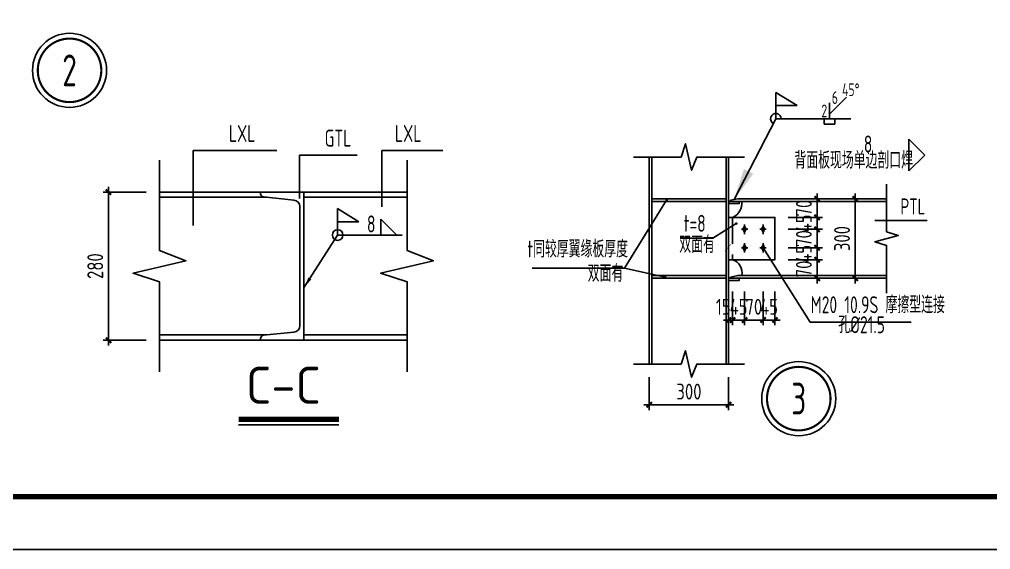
# Model space of a CAD drawing. Extents: x 180850 to 1399066, y 113487 to 334416.
# Drawn here: x 564763 to 573935, y 113487 to 118495 of the extents above; entities that cross this region are included whole.
import ezdxf
from ezdxf.enums import TextEntityAlignment as Align

# ---------------------------------------------------------------- set-up
doc = ezdxf.new("R2010")
doc.units = 0
doc.header["$LTSCALE"] = 1000
doc.linetypes.add('DASH', pattern=[0.35, 0.25, -0.1])
for name, color, linetype in [('AXIS', 3, 'Continuous'), ('BOLT', 251, 'Continuous'), ('GL', 150, 'Continuous'), ('GZ', 50, 'Continuous'), ('NUM', 7, 'Continuous'), ('PUB_TITLE', 4, 'Continuous'), ('PZ', 202, 'Continuous'), ('STPM_RBEAM_NUM', 7, 'Continuous'), ('TEXT', 7, 'Continuous'), ('THIN', 7, 'Continuous'), ('WELD', 7, 'Continuous'), ('YCX', 90, 'Continuous'), ('型钢', 6, 'Continuous'), ('引出线', 3, 'Continuous')]:
    doc.layers.add(name, color=color, linetype=linetype)
doc.styles.get("Standard").update_dxf_attribs({"font": 'gbenor.shx', "bigfont": 'gbcbig.shx'})
doc.styles.add('TSSD_Dimension', font='Tssdeng.shx', dxfattribs={"width": 0.8, "bigfont": 'hztxt.shx'})
doc.styles.add('TSSD_Label', font='tssdeng.shx', dxfattribs={"width": 0.7, "bigfont": 'hztxt.shx'})
doc.styles.add('TSSD_Norm', font='tssdeng.shx', dxfattribs={"bigfont": 'hztxt.shx'})
doc.styles.add('TSSD_Num', font='Tssdeng.shx', dxfattribs={"width": 0.7, "bigfont": 'hztxt.shx'})
doc.dimstyles.new('TSSD_10_50', dxfattribs={"dimtxt": 150, "dimasz": 50, "dimexe": 50, "dimexo": 125, "dimgap": 50, "dimtad": 1, "dimdec": 0, "dimlfac": 0.2, "dimzin": 0, "dimdsep": 46, "dimtxsty": 'TSSD_Dimension', "dimblk": 'ARCHTICK', "dimcen": 0, "dimdle": 50, "dimclrt": 7, "dimadec": 0, "dimazin": 0, "dimtfac": 1, "dimtdec": 0, "dimtix": 1, "dimtmove": 2, "dimatfit": 3, "dimfxl": 1, "dimtolj": 1, "dimtzin": 0, "dimarcsym": 0})
doc.dimstyles.new('TSSD_20_50', dxfattribs={"dimtxt": 150, "dimasz": 50, "dimexe": 50, "dimexo": 125, "dimgap": 50, "dimtad": 1, "dimdec": 0, "dimlfac": 0.4, "dimzin": 0, "dimdsep": 46, "dimtxsty": 'TSSD_Dimension', "dimblk": 'ARCHTICK', "dimblk1": 'ARCHTICK', "dimblk2": 'ARCHTICK', "dimcen": 0, "dimdle": 50, "dimclrt": 7, "dimadec": 0, "dimazin": 0, "dimtfac": 1, "dimtdec": 0, "dimtix": 1, "dimtmove": 2, "dimatfit": 3, "dimfxl": 1, "dimtolj": 1, "dimtzin": 0, "dimarcsym": 0})
doc.dimstyles.new('TSSD_LEADER_STYLE_100.0', dxfattribs={"dimtxt": 300, "dimasz": 100, "dimexe": 100, "dimexo": 250, "dimgap": 0.09, "dimtad": 0, "dimtih": 1, "dimtoh": 1, "dimdec": 4, "dimzin": 0, "dimdsep": 46, "dimtxsty": 'Standard', "dimcen": 0.09, "dimdle": 100, "dimclrt": 7, "dimadec": 0, "dimazin": 0, "dimtfac": 1, "dimtdec": 4, "dimtofl": 0, "dimtmove": 0, "dimatfit": 3, "dimfxl": 1, "dimtolj": 1, "dimtzin": 0, "dimarcsym": 0})
doc.dimstyles.new('TSSD_LEADER_STYLE_300.0', dxfattribs={"dimtxt": 0.18, "dimasz": 300, "dimexe": 0.18, "dimexo": 0.0625, "dimgap": 0.09, "dimtad": 0, "dimtih": 1, "dimtoh": 1, "dimdec": 4, "dimzin": 0, "dimdsep": 46, "dimtxsty": 'Standard', "dimcen": 0.09, "dimadec": 0, "dimazin": 0, "dimtfac": 1, "dimtdec": 4, "dimtofl": 0, "dimtmove": 0, "dimatfit": 3, "dimfxl": 1, "dimtolj": 1, "dimtzin": 0, "dimarcsym": 0})

# ---------------------------------------------------------------- blocks, each defined once
blk = doc.blocks.new('ts_idx2')
at = {"color": 0, "linetype": 'ByBlock', "lineweight": -2, "const_width": 0.0333}
blk.add_lwpolyline([(-0.5, 0, 1), (0.5, 0, 1)], format="xyb", close=True, dxfattribs=at)
at = {"color": 0, "linetype": 'ByBlock', "lineweight": -2}
blk.add_circle((0, 0), 0.583, dxfattribs=at)
at = {"color": 0, "linetype": 'ByBlock', "lineweight": -2, "style": 'TSSD_Num', "width": 0.7}
blk.add_attdef('A', text='', height=0.5, dxfattribs=at).set_placement((0, 0), align=Align.MIDDLE_CENTER)
blk = doc.blocks.new('_WELD001')
at = {"linetype": 'ByBlock'}
h = blk.add_hatch(color=0, dxfattribs=at)
h.paths.add_polyline_path([(0.8, 0.5), (0, 1), (0, 0.5)], flags=16)
edge = h.paths.add_edge_path()
edge.add_line((0.8, 0.5), (0, 1))
edge.add_line((0, 0.5), (0.8, 0.5))
edge.add_line((0, 0), (0, 1))
at = {"color": 0, "linetype": 'ByBlock'}
for p, q in [((0, 0), (0, 1)), ((0.8, 0.5), (0, 1)), ((0, 0.5), (0.8, 0.5))]:
    blk.add_line(p, q, dxfattribs=at)
blk = doc.blocks.new('_WELD003')
at = {"color": 0, "linetype": 'ByBlock'}
blk.add_circle((0, 0), 0.5, dxfattribs=at)
blk = doc.blocks.new('_WELD004')
at = {"color": 0, "linetype": 'ByBlock'}
for p, q in [((0, 1), (1, 0)), ((0, 0), (0, 1))]:
    blk.add_line(p, q, dxfattribs=at)
blk = doc.blocks.new('_ArchTick')
at = {"color": 0, "linetype": 'ByBlock', "const_width": 0.4}
blk.add_lwpolyline([(-0.5, -0.5), (0.5, 0.5)], dxfattribs=at)
blk = doc.blocks.new('*D1623')
at = {"layer": 'AXIS', "color": 0, "lineweight": -2, "transparency": 16777216}
for p, q in [((565961.2, 116864.7), (565554.4, 116864.7)), ((565604.4, 116914.7), (565604.4, 115414.7)), ((565961.2, 115464.7), (565554.4, 115464.7))]:
    blk.add_line(p, q, dxfattribs=at)
at = {"layer": 'Defpoints', "color": 0, "transparency": 16777216}
for p in [(566086.2, 116864.7), (565604.4, 115464.7), (566086.2, 115464.7)]:
    blk.add_point(p, dxfattribs=at)
at = {"layer": 'AXIS', "color": 0, "lineweight": -2, "transparency": 16777216, "xscale": 50, "yscale": 50, "zscale": 50}
for p, rotation in [((565604.4, 116864.7), 90), ((565604.4, 115464.7), 270)]:
    blk.add_blockref('_ArchTick', p, dxfattribs=dict(at, rotation=rotation))
at = {"layer": 'AXIS', "color": 7, "transparency": 16777216, "insert": (565479.4, 116164.7), "char_height": 150, "attachment_point": 5, "rotation": 90, "style": 'TSSD_Dimension'}
blk.add_mtext('\\A1;280', dxfattribs=at)
blk = doc.blocks.new('_WELD002')
at = {"color": 0, "linetype": 'ByBlock'}
for p, q in [((0.5, 1), (0, 1)), ((0.5, 0), (0.5, 1)), ((0, 0), (0.5, 0))]:
    blk.add_line(p, q, dxfattribs=at)
blk = doc.blocks.new('_WELD008')
at = {"color": 0, "linetype": 'ByBlock'}
for p, q in [((0, 0.3), (1.061, 1.361)), ((0, 0), (0, 1))]:
    blk.add_line(p, q, dxfattribs=at)
for tag, p in [('C', (1.286, 1.416)), ('B', (0.288, 0.856)), ('A', (-0.303, -0.009))]:
    blk.add_attdef(tag, text='', height=0.8, dxfattribs=at).set_placement(p, align=Align.CENTER)
blk = doc.blocks.new('*D1647')
at = {"layer": 'AXIS', "color": 0, "lineweight": -2, "transparency": 16777216}
for p, q in [((571999.3, 116800.1), (572707.5, 116800.1)), ((572657.5, 116850.1), (572657.5, 116000.1)), ((571999.3, 116050.1), (572707.5, 116050.1))]:
    blk.add_line(p, q, dxfattribs=at)
at = {"layer": 'Defpoints', "color": 0, "transparency": 16777216}
for p in [(571874.3, 116800.1), (571874.3, 116050.1), (572657.5, 116050.1)]:
    blk.add_point(p, dxfattribs=at)
at = {"layer": 'AXIS', "color": 0, "lineweight": -2, "transparency": 16777216, "xscale": 50, "yscale": 50, "zscale": 50}
for p, rotation in [((572657.5, 116800.1), 90), ((572657.5, 116050.1), 270)]:
    blk.add_blockref('_ArchTick', p, dxfattribs=dict(at, rotation=rotation))
at = {"layer": 'AXIS', "color": 7, "transparency": 16777216, "insert": (572532.5, 116425.1), "char_height": 150, "attachment_point": 5, "rotation": 90, "style": 'TSSD_Dimension'}
blk.add_mtext('\\A1;300', dxfattribs=at)
blk = doc.blocks.new('*D1648')
at = {"layer": 'AXIS', "color": 0, "lineweight": -2, "transparency": 16777216}
for p, q in [((571999.3, 116800.1), (572347.3, 116800.1)), ((572297.3, 116800.1), (572297.3, 116850.1)), ((572297.3, 116800.1), (572297.3, 116625.1)), ((572024.3, 116625.1), (572347.3, 116625.1)), ((572297.3, 116625.1), (572297.3, 116575.1))]:
    blk.add_line(p, q, dxfattribs=at)
at = {"layer": 'Defpoints', "color": 0, "transparency": 16777216}
for p in [(571874.3, 116800.1), (571899.3, 116625.1), (572297.3, 116625.1)]:
    blk.add_point(p, dxfattribs=at)
at = {"layer": 'AXIS', "color": 0, "lineweight": -2, "transparency": 16777216, "xscale": 50, "yscale": 50, "zscale": 50}
for p, rotation in [((572297.3, 116800.1), 270), ((572297.3, 116625.1), 90)]:
    blk.add_blockref('_ArchTick', p, dxfattribs=dict(at, rotation=rotation))
at = {"layer": 'AXIS', "color": 7, "transparency": 16777216, "insert": (572172.3, 116712.6), "char_height": 150, "attachment_point": 5, "rotation": 90, "style": 'TSSD_Dimension'}
blk.add_mtext('\\A1;70', dxfattribs=at)
blk = doc.blocks.new('*D1649')
at = {"layer": 'AXIS', "color": 0, "lineweight": -2, "transparency": 16777216}
for p, q in [((572024.3, 116225.1), (572347.3, 116225.1)), ((572297.3, 116225.1), (572297.3, 116275.1)), ((572297.3, 116225.1), (572297.3, 116050.1)), ((571999.3, 116050.1), (572347.3, 116050.1)), ((572297.3, 116050.1), (572297.3, 116000.1))]:
    blk.add_line(p, q, dxfattribs=at)
at = {"layer": 'Defpoints', "color": 0, "transparency": 16777216}
for p in [(571899.3, 116225.1), (571874.3, 116050.1), (572297.3, 116050.1)]:
    blk.add_point(p, dxfattribs=at)
at = {"layer": 'AXIS', "color": 0, "lineweight": -2, "transparency": 16777216, "xscale": 50, "yscale": 50, "zscale": 50}
for p, rotation in [((572297.3, 116225.1), 270), ((572297.3, 116050.1), 90)]:
    blk.add_blockref('_ArchTick', p, dxfattribs=dict(at, rotation=rotation))
at = {"layer": 'AXIS', "color": 7, "transparency": 16777216, "insert": (572172.3, 116137.6), "char_height": 150, "attachment_point": 5, "rotation": 90, "style": 'TSSD_Dimension'}
blk.add_mtext('\\A1;70', dxfattribs=at)
blk = doc.blocks.new('*D1650')
at = {"layer": 'AXIS', "color": 0, "lineweight": -2, "transparency": 16777216}
for p, q in [((572297.3, 116625.1), (572297.3, 116675.1)), ((572024.3, 116625.1), (572347.3, 116625.1)), ((572297.3, 116625.1), (572297.3, 116512.6)), ((572024.3, 116512.6), (572347.3, 116512.6)), ((572297.3, 116512.6), (572297.3, 116462.6))]:
    blk.add_line(p, q, dxfattribs=at)
at = {"layer": 'Defpoints', "color": 0, "transparency": 16777216}
for p in [(571899.3, 116625.1), (571899.3, 116512.6), (572297.3, 116512.6)]:
    blk.add_point(p, dxfattribs=at)
at = {"layer": 'AXIS', "color": 0, "lineweight": -2, "transparency": 16777216, "xscale": 50, "yscale": 50, "zscale": 50}
for p, rotation in [((572297.3, 116625.1), 270), ((572297.3, 116512.6), 90)]:
    blk.add_blockref('_ArchTick', p, dxfattribs=dict(at, rotation=rotation))
at = {"layer": 'AXIS', "color": 7, "transparency": 16777216, "insert": (572172.3, 116568.9), "char_height": 150, "attachment_point": 5, "rotation": 90, "style": 'TSSD_Dimension'}
blk.add_mtext('\\A1;45', dxfattribs=at)
blk = doc.blocks.new('*D1651')
at = {"layer": 'AXIS', "color": 0, "lineweight": -2, "transparency": 16777216}
for p, q in [((572024.3, 116337.6), (572347.3, 116337.6)), ((572297.3, 116337.6), (572297.3, 116387.6)), ((572297.3, 116337.6), (572297.3, 116225.1)), ((572024.3, 116225.1), (572347.3, 116225.1)), ((572297.3, 116225.1), (572297.3, 116175.1))]:
    blk.add_line(p, q, dxfattribs=at)
at = {"layer": 'Defpoints', "color": 0, "transparency": 16777216}
for p in [(571899.3, 116337.6), (571899.3, 116225.1), (572297.3, 116225.1)]:
    blk.add_point(p, dxfattribs=at)
at = {"layer": 'AXIS', "color": 0, "lineweight": -2, "transparency": 16777216, "xscale": 50, "yscale": 50, "zscale": 50}
for p, rotation in [((572297.3, 116337.6), 270), ((572297.3, 116225.1), 90)]:
    blk.add_blockref('_ArchTick', p, dxfattribs=dict(at, rotation=rotation))
at = {"layer": 'AXIS', "color": 7, "transparency": 16777216, "insert": (572172.3, 116281.4), "char_height": 150, "attachment_point": 5, "rotation": 90, "style": 'TSSD_Dimension'}
blk.add_mtext('\\A1;45', dxfattribs=at)
blk = doc.blocks.new('*D1652')
at = {"layer": 'AXIS', "color": 0, "lineweight": -2, "transparency": 16777216}
for p, q in [((572024.3, 116512.6), (572347.3, 116512.6)), ((572297.3, 116512.6), (572297.3, 116562.6)), ((572297.3, 116512.6), (572297.3, 116337.6)), ((572024.3, 116337.6), (572347.3, 116337.6)), ((572297.3, 116337.6), (572297.3, 116287.6))]:
    blk.add_line(p, q, dxfattribs=at)
at = {"layer": 'Defpoints', "color": 0, "transparency": 16777216}
for p in [(571899.3, 116512.6), (571899.3, 116337.6), (572297.3, 116337.6)]:
    blk.add_point(p, dxfattribs=at)
at = {"layer": 'AXIS', "color": 0, "lineweight": -2, "transparency": 16777216, "xscale": 50, "yscale": 50, "zscale": 50}
for p, rotation in [((572297.3, 116512.6), 270), ((572297.3, 116337.6), 90)]:
    blk.add_blockref('_ArchTick', p, dxfattribs=dict(at, rotation=rotation))
at = {"layer": 'AXIS', "color": 7, "transparency": 16777216, "insert": (572172.3, 116425.1), "char_height": 150, "attachment_point": 5, "rotation": 90, "style": 'TSSD_Dimension'}
blk.add_mtext('\\A1;70', dxfattribs=at)
blk = doc.blocks.new('*D1653')
at = {"layer": 'AXIS', "color": 0, "lineweight": -2, "transparency": 16777216}
for p, q in [((571461.8, 115925.1), (571461.8, 115605.7)), ((571499.3, 115925.1), (571499.3, 115605.7)), ((571461.8, 115655.7), (571411.8, 115655.7)), ((571461.8, 115655.7), (571499.3, 115655.7)), ((571499.3, 115655.7), (571549.3, 115655.7))]:
    blk.add_line(p, q, dxfattribs=at)
at = {"layer": 'Defpoints', "color": 0, "transparency": 16777216}
for p in [(571461.8, 116050.1), (571499.3, 116050.1), (571499.3, 115655.7)]:
    blk.add_point(p, dxfattribs=at)
at = {"layer": 'AXIS', "color": 0, "lineweight": -2, "transparency": 16777216, "xscale": 50, "yscale": 50, "zscale": 50}
blk.add_blockref('_ArchTick', (571461.8, 115655.7), dxfattribs=at)
at = {"layer": 'AXIS', "color": 0, "lineweight": -2, "transparency": 16777216, "xscale": 50, "yscale": 50, "zscale": 50, "rotation": 180}
blk.add_blockref('_ArchTick', (571499.3, 115655.7), dxfattribs=at)
at = {"layer": 'AXIS', "color": 7, "transparency": 16777216, "insert": (571410.3, 115780.7), "char_height": 150, "attachment_point": 5, "style": 'TSSD_Dimension'}
blk.add_mtext('\\A1;15', dxfattribs=at)
blk = doc.blocks.new('*D1654')
at = {"layer": 'AXIS', "color": 0, "lineweight": -2, "transparency": 16777216}
for p, q in [((571499.3, 115925.1), (571499.3, 115605.7)), ((571611.8, 115925.1), (571611.8, 115605.7)), ((571499.3, 115655.7), (571449.3, 115655.7)), ((571499.3, 115655.7), (571611.8, 115655.7)), ((571611.8, 115655.7), (571661.8, 115655.7))]:
    blk.add_line(p, q, dxfattribs=at)
at = {"layer": 'Defpoints', "color": 0, "transparency": 16777216}
for p in [(571499.3, 116050.1), (571611.8, 116050.1), (571611.8, 115655.7)]:
    blk.add_point(p, dxfattribs=at)
at = {"layer": 'AXIS', "color": 0, "lineweight": -2, "transparency": 16777216, "xscale": 50, "yscale": 50, "zscale": 50}
blk.add_blockref('_ArchTick', (571499.3, 115655.7), dxfattribs=at)
at = {"layer": 'AXIS', "color": 0, "lineweight": -2, "transparency": 16777216, "xscale": 50, "yscale": 50, "zscale": 50, "rotation": 180}
blk.add_blockref('_ArchTick', (571611.8, 115655.7), dxfattribs=at)
at = {"layer": 'AXIS', "color": 7, "transparency": 16777216, "insert": (571555.6, 115780.7), "char_height": 150, "attachment_point": 5, "style": 'TSSD_Dimension'}
blk.add_mtext('\\A1;45', dxfattribs=at)
blk = doc.blocks.new('*D1655')
at = {"layer": 'AXIS', "color": 0, "lineweight": -2, "transparency": 16777216}
for p, q in [((571786.8, 115925.1), (571786.8, 115605.7)), ((571899.3, 115925.1), (571899.3, 115605.7)), ((571786.8, 115655.7), (571736.8, 115655.7)), ((571786.8, 115655.7), (571899.3, 115655.7)), ((571899.3, 115655.7), (571949.3, 115655.7))]:
    blk.add_line(p, q, dxfattribs=at)
at = {"layer": 'Defpoints', "color": 0, "transparency": 16777216}
for p in [(571786.8, 116050.1), (571899.3, 116050.1), (571899.3, 115655.7)]:
    blk.add_point(p, dxfattribs=at)
at = {"layer": 'AXIS', "color": 0, "lineweight": -2, "transparency": 16777216, "xscale": 50, "yscale": 50, "zscale": 50}
blk.add_blockref('_ArchTick', (571786.8, 115655.7), dxfattribs=at)
at = {"layer": 'AXIS', "color": 0, "lineweight": -2, "transparency": 16777216, "xscale": 50, "yscale": 50, "zscale": 50, "rotation": 180}
blk.add_blockref('_ArchTick', (571899.3, 115655.7), dxfattribs=at)
at = {"layer": 'AXIS', "color": 7, "transparency": 16777216, "insert": (571843.1, 115780.7), "char_height": 150, "attachment_point": 5, "style": 'TSSD_Dimension'}
blk.add_mtext('\\A1;45', dxfattribs=at)
blk = doc.blocks.new('*D1656')
at = {"layer": 'AXIS', "color": 0, "lineweight": -2, "transparency": 16777216}
for p, q in [((571611.8, 115925.1), (571611.8, 115605.7)), ((571786.8, 115925.1), (571786.8, 115605.7)), ((571611.8, 115655.7), (571561.8, 115655.7)), ((571611.8, 115655.7), (571786.8, 115655.7)), ((571786.8, 115655.7), (571836.8, 115655.7))]:
    blk.add_line(p, q, dxfattribs=at)
at = {"layer": 'Defpoints', "color": 0, "transparency": 16777216}
for p in [(571611.8, 116050.1), (571786.8, 116050.1), (571786.8, 115655.7)]:
    blk.add_point(p, dxfattribs=at)
at = {"layer": 'AXIS', "color": 0, "lineweight": -2, "transparency": 16777216, "xscale": 50, "yscale": 50, "zscale": 50}
blk.add_blockref('_ArchTick', (571611.8, 115655.7), dxfattribs=at)
at = {"layer": 'AXIS', "color": 0, "lineweight": -2, "transparency": 16777216, "xscale": 50, "yscale": 50, "zscale": 50, "rotation": 180}
blk.add_blockref('_ArchTick', (571786.8, 115655.7), dxfattribs=at)
at = {"layer": 'AXIS', "color": 7, "transparency": 16777216, "insert": (571699.3, 115780.7), "char_height": 150, "attachment_point": 5, "style": 'TSSD_Dimension'}
blk.add_mtext('\\A1;70', dxfattribs=at)
blk = doc.blocks.new('*D1657')
at = {"layer": 'AXIS', "color": 0, "lineweight": -2, "transparency": 16777216}
for p, q in [((570711.8, 115115.1), (570711.8, 114804.6)), ((571461.8, 115115.1), (571461.8, 114804.6)), ((570661.8, 114854.6), (571511.8, 114854.6))]:
    blk.add_line(p, q, dxfattribs=at)
at = {"layer": 'Defpoints', "color": 0, "transparency": 16777216}
for p in [(570711.8, 115240.1), (571461.8, 115240.1), (571461.8, 114854.6)]:
    blk.add_point(p, dxfattribs=at)
at = {"layer": 'AXIS', "color": 0, "lineweight": -2, "transparency": 16777216, "xscale": 50, "yscale": 50, "zscale": 50, "rotation": 180}
blk.add_blockref('_ArchTick', (570711.8, 114854.6), dxfattribs=at)
at = {"layer": 'AXIS', "color": 0, "lineweight": -2, "transparency": 16777216, "xscale": 50, "yscale": 50, "zscale": 50}
blk.add_blockref('_ArchTick', (571461.8, 114854.6), dxfattribs=at)
at = {"layer": 'AXIS', "color": 7, "transparency": 16777216, "insert": (571086.8, 114979.6), "char_height": 150, "attachment_point": 5, "style": 'TSSD_Dimension'}
blk.add_mtext('\\A1;300', dxfattribs=at)

msp = doc.modelspace()

# ---------------------------------------------------------------- hatches: boundary and pattern name
at = {"layer": 'BOLT'}
for points in [[(571611.83, 116542.64), (571626.83, 116512.64), (571611.83, 116482.64), (571596.83, 116512.64)], [(571786.83, 116542.64), (571801.83, 116512.64), (571786.83, 116482.64), (571771.83, 116512.64)], [(571611.83, 116367.64), (571626.83, 116337.64), (571611.83, 116307.64), (571596.83, 116337.64)], [(571786.83, 116367.64), (571801.83, 116337.64), (571786.83, 116307.64), (571771.83, 116337.64)]]:
    msp.add_hatch(color=256, dxfattribs=at).paths.add_polyline_path(points)

# ---------------------------------------------------------------- linework, layer by layer
for p, q in [((571641.83, 116512.64), (571581.83, 116512.64)), ((571611.83, 116542.64), (571596.83, 116512.64)), ((571611.83, 116482.64), (571596.83, 116512.64)), ((571611.83, 116557.64), (571611.83, 116467.64)), ((571611.83, 116542.64), (571626.83, 116512.64)), ((571611.83, 116482.64), (571626.83, 116512.64)), ((571816.83, 116512.64), (571756.83, 116512.64)), ((571786.83, 116542.64), (571771.83, 116512.64)), ((571786.83, 116482.64), (571771.83, 116512.64)), ((571786.83, 116557.64), (571786.83, 116467.64)), ((571786.83, 116542.64), (571801.83, 116512.64)), ((571786.83, 116482.64), (571801.83, 116512.64)), ((571641.83, 116337.64), (571581.83, 116337.64)), ((571611.83, 116367.64), (571596.83, 116337.64)), ((571611.83, 116307.64), (571596.83, 116337.64)), ((571611.83, 116382.64), (571611.83, 116292.64)), ((571611.83, 116367.64), (571626.83, 116337.64)), ((571611.83, 116307.64), (571626.83, 116337.64)), ((571816.83, 116337.64), (571756.83, 116337.64)), ((571786.83, 116367.64), (571771.83, 116337.64)), ((571786.83, 116307.64), (571771.83, 116337.64)), ((571786.83, 116382.64), (571786.83, 116292.64)), ((571786.83, 116367.64), (571801.83, 116337.64)), ((571786.83, 116307.64), (571801.83, 116337.64))]:
    msp.add_line(p, q, dxfattribs=at)
at = {"layer": 'GL'}
for p, q in [((567060.13, 116864.72), (566086.21, 116864.72)), ((567450.13, 116864.72), (568424.06, 116864.72)), ((567101.38, 116814.72), (566086.21, 116814.72)), ((567450.13, 116814.72), (568424.06, 116814.72)), ((571478.49, 116786.3), (571547.2, 116800.14)), ((571478.49, 116786.3), (571478.49, 116775.14)), ((571478.49, 116775.14), (572953.18, 116775.14)), ((571547.2, 116800.14), (572953.18, 116800.14)), ((571478.49, 116061.3), (571547.2, 116075.14)), ((571478.49, 116061.3), (571478.49, 116050.14)), ((571478.49, 116050.14), (572953.18, 116050.14)), ((571547.2, 116075.14), (572953.18, 116075.14)), ((567101.38, 115514.72), (566086.21, 115514.72)), ((567450.13, 115514.72), (568424.06, 115514.72)), ((567450.13, 115464.72), (566086.21, 115464.72)), ((567060.13, 115464.72), (568424.06, 115464.72))]:
    msp.add_line(p, q, dxfattribs=at)
at = {"layer": 'GL', "linetype": 'DASH'}
msp.add_line((571499.33, 116625.14), (571499.33, 116225.14), dxfattribs=at)
at = {"layer": 'GL'}
for points in [[(566086.21, 115164.72), (566086.21, 115464.72), (566086.21, 116016.72), (565836.21, 116096.72), (566335.58, 116215.04), (566086.21, 116312.72), (566086.21, 116864.72), (566086.21, 117164.72)], [(568424.06, 115164.72), (568424.06, 115464.72), (568424.06, 116016.72), (568174.06, 116096.72), (568673.43, 116215.04), (568424.06, 116312.72), (568424.06, 116864.72), (568424.06, 117164.72)], [(572953.18, 116940.14), (572953.18, 116490.14), (573063.18, 116455.14), (572843.18, 116395.14), (572953.18, 116360.14), (572953.18, 115910.14)]]:
    msp.add_lwpolyline(points, dxfattribs=at)
for points in [[(571461.83, 116775.14), (571461.83, 116755.14), (571561.83, 116755.14), (571561.83, 116775.14)], [(571461.83, 116050.14), (571461.83, 116030.14), (571561.83, 116030.14), (571561.83, 116050.14)]]:
    msp.add_lwpolyline(points, close=True, dxfattribs=at)
for centre, radius, start, end in [((571440.47, 116759.07), 146.29, 293.722129, 6.305252), ((571460.14, 116102.56), 128.69, 347.698271, 72.274347)]:
    msp.add_arc(centre, radius, start, end, dxfattribs=at)
at = {"layer": 'GZ'}
for p, q in [((570711.83, 117195.12), (570711.83, 115240.08)), ((570736.83, 117195.12), (570736.83, 115240.08)), ((571436.83, 117195.12), (571436.83, 115240.08)), ((571461.83, 117195.12), (571461.83, 115240.08)), ((571436.83, 116800.14), (570736.83, 116800.14)), ((571436.83, 116775.14), (570736.83, 116775.14)), ((571436.83, 116075.14), (570736.83, 116075.14)), ((571436.83, 116050.14), (570736.83, 116050.14))]:
    msp.add_line(p, q, dxfattribs=at)
for points in [[(570561.83, 117195.12), (570711.83, 117195.12), (571012.83, 117195.12), (571052.83, 117320.12), (571111.98, 117070.44), (571160.83, 117195.12), (571461.83, 117195.12), (571611.83, 117195.12)], [(570561.83, 115240.08), (570711.83, 115240.08), (571012.83, 115240.08), (571052.83, 115365.08), (571111.98, 115115.39), (571160.83, 115240.08), (571461.83, 115240.08), (571611.83, 115240.08)]]:
    msp.add_lwpolyline(points, dxfattribs=at)
at = {"layer": 'NUM', "const_width": 50}
msp.add_lwpolyline([(566833.2, 114716.73), (567780.89, 114716.73)], dxfattribs=at)
at = {"layer": 'PUB_TITLE'}
msp.add_lwpolyline([(552677.75, 113487.35), (582377.75, 113487.35), (582377.75, 134487.35), (552677.75, 134487.35)], close=True, dxfattribs=at)
at = {"layer": 'PUB_TITLE', "const_width": 50}
msp.add_lwpolyline([(553927.75, 113987.35), (581877.75, 113987.35), (581877.75, 133987.35), (553927.75, 133987.35)], close=True, dxfattribs=at)
at = {"layer": 'PZ'}
msp.add_lwpolyline([(571461.83, 116625.14), (571899.33, 116625.14), (571899.33, 116225.14), (571461.83, 116225.14)], close=True, dxfattribs=at)
at = {"layer": 'TEXT'}
for p, q in [((573313.74, 117213.56), (573163.74, 117363.56)), ((573163.74, 117213.56), (573163.74, 117363.56)), ((573313.74, 117213.56), (573163.74, 117063.56)), ((573163.74, 117213.56), (573163.74, 117063.56))]:
    msp.add_line(p, q, dxfattribs=at)
at = {"layer": 'THIN'}
msp.add_lwpolyline([(571460.66, 116355.28, 0, 50, 0), (571569.71, 116469.33, 0, 0, 0), (572213.01, 117213.56, 0, 0, 0), (573363.74, 117213.56, 0, 0, 0)], format="xyseb", dxfattribs=at)
msp.add_lwpolyline([(566833.2, 114666.73), (567780.89, 114666.73)], dxfattribs=at)
at = {"layer": 'WELD'}
for p, q in [((571907.75, 117556.15), (572615.02, 117556.15)), ((567768.8, 116458.29), (568376.91, 116458.29))]:
    msp.add_line(p, q, dxfattribs=at)
msp.add_arc((571907.75, 117556.15), 50, 0, 243.380567, dxfattribs=at)
at = {"layer": 'YCX'}
for p, q in [((570476.93, 116144.92), (570875.87, 116789)), ((572842.39, 116595.75), (573337.56, 116595.75)), ((571312.06, 116429.45), (571533.87, 116567.15)), ((571003.96, 116429.45), (571312.06, 116429.45)), ((571786.83, 116337.64), (572230.05, 115636.26)), ((569606.71, 116144.92), (570476.93, 116144.92)), ((570476.93, 116144.92), (570861.25, 116061.86)), ((572230.05, 115636.26), (573185.36, 115636.26))]:
    msp.add_line(p, q, dxfattribs=at)
at = {"layer": 'YCX', "const_width": 12.5}
for points in [[(570869.62, 116789, 1), (570882.12, 116789, 1)], [(571527.62, 116567.15, 1), (571540.12, 116567.15, 1)], [(570855, 116061.86, 1), (570867.5, 116061.86, 1)]]:
    msp.add_lwpolyline(points, format="xyb", close=True, dxfattribs=at)
at = {"layer": '型钢'}
msp.add_line((567462.93, 115514.72), (567450.13, 115514.72), dxfattribs=at)
msp.add_lwpolyline([(567450.13, 116164.72), (567450.13, 115464.72), (567040.13, 115464.72), (567040.13, 115480.32, -0.3853136), (567068.27, 115511.41), (567356.35, 115540.22, 0.3853136), (567412.63, 115602.41), (567412.63, 116727.04, 0.3853136), (567356.35, 116789.23), (567068.27, 116818.04, -0.3853136), (567040.13, 116849.13), (567040.13, 116864.72), (567450.13, 116864.72)], format="xyb", close=True, dxfattribs=at)
at = {"layer": '引出线'}
for p, q in [((566404.2, 117256.41), (567193.01, 117256.41)), ((566404.2, 117256.41), (566404.2, 116549.08)), ((568185.13, 117256.41), (568185.13, 116724.2)), ((568185.13, 117256.41), (568761.03, 117256.41)), ((567407.04, 117212.39), (567952.84, 117212.39)), ((567407.04, 117212.39), (567407.04, 116804.63))]:
    msp.add_line(p, q, dxfattribs=at)

# ---------------------------------------------------------------- block references
at = {"layer": 'THIN'}
ref = msp.add_blockref('ts_idx2', (565236.64, 118013.88), dxfattribs=dict(at, xscale=600, yscale=600, zscale=600))
ref.add_attrib('1', '2', dxfattribs={"height": 300, "style": 'TSSD_Num', "width": 0.7}).set_placement((565236.64, 118013.88), align=Align.MIDDLE_CENTER)
ref = msp.add_blockref('ts_idx2', (572123.79, 114913.13), dxfattribs=dict(at, xscale=600, yscale=600, zscale=600))
ref.add_attrib('1', '3', dxfattribs={"height": 300, "style": 'TSSD_Num', "width": 0.7}).set_placement((572123.79, 114913.13), align=Align.MIDDLE_CENTER)
at = {"layer": 'WELD'}
ref = msp.add_blockref('_WELD008', (572415.02, 117556.15), dxfattribs=dict(at, xscale=149.9999999999999, yscale=149.9999999999999, zscale=149.9999999999999))
ref.add_attrib('6', '6', dxfattribs={"height": 120, "style": 'TSSD_Label', "width": 0.7}).set_placement((572465.02, 117756.15), align=Align.MIDDLE_CENTER)
ref.add_attrib('2', '2', dxfattribs={"height": 120, "style": 'TSSD_Label', "width": 0.7}).set_placement((572365.02, 117631.15), align=Align.MIDDLE_CENTER)
ref.add_attrib('45%%d', '45%%d', dxfattribs={"height": 120, "style": 'TSSD_Label', "width": 0.7}).set_placement((572615.02, 117831.15), align=Align.MIDDLE_CENTER)
for name, p, xscale, yscale, zscale in [('_WELD001', (571907.75, 117556.15), 249.9999999999998, 249.9999999999998, 249.9999999999998), ('_WELD001', (567768.8, 116458.29), 250, 250, 250), ('_WELD004', (568176.91, 116458.29), 150, 150, 150), ('_WELD003', (567768.8, 116458.29), 100, 100, 100)]:
    msp.add_blockref(name, p, dxfattribs=dict(at, xscale=xscale, yscale=yscale, zscale=zscale))
at = {"layer": 'WELD', "xscale": 99.99999999999991, "yscale": 99.99999999999991, "zscale": 99.99999999999991, "rotation": 270}
msp.add_blockref('_WELD002', (572365.02, 117556.15), dxfattribs=at)

# ---------------------------------------------------------------- texts
at = {"layer": 'STPM_RBEAM_NUM', "style": 'TSSD_Label', "width": 0.7}
for s, height, p in [('LXL', 160, (566867.15, 117290.05)), ('LXL', 160, (568435.17, 117290.05)), ('GTL', 160, (567772.65, 117246.03)), ('背面板现场单边剖口焊', 160, (572642.89, 117037.06)), ('PTL', 150, (573202.09, 116608.68)), ('t=8', 160, (571141.23, 116440.86)), ('t同较厚翼缘板厚度', 160, (570035.91, 116198.3)), ('双面有', 160, (571163.67, 116241.45)), ('双面有', 160, (570298.5, 115968.57)), ('M20 10.9S 摩擦型连接', 160, (572869.98, 115672.09)), ('孔%%c21.5', 160, (572717.61, 115483.34))]:
    msp.add_text(s, height=height, dxfattribs=at).set_placement(p, align=Align.BOTTOM_CENTER)
for p in [(572738.07, 117238.56), (568045.37, 116483.29)]:
    msp.add_text('8', height=160, dxfattribs=at).set_placement(p)
at = {"layer": 'TEXT', "style": 'TSSD_Norm'}
msp.add_text('C-C', height=350, dxfattribs=at).set_placement((566903.2, 114759.81), align=Align.BOTTOM_LEFT)

# ---------------------------------------------------------------- dimensions: what is measured, and where the dimension line sits
at = {"layer": 'AXIS'}
for base, p1, p2, dimstyle, picture, middle in [((565604.37, 115464.72), (566086.21, 116864.72), (566086.21, 115464.72), 'TSSD_10_50', '*D1623', (565479.37, 116164.72)), ((572657.48, 116050.14), (571874.33, 116800.14), (571874.33, 116050.14), 'TSSD_20_50', '*D1647', (572532.48, 116425.14)), ((572297.34, 116625.14), (571874.33, 116800.14), (571899.33, 116625.14), 'TSSD_20_50', '*D1648', (572172.34, 116712.64)), ((572297.34, 116512.64), (571899.33, 116625.14), (571899.33, 116512.64), 'TSSD_20_50', '*D1650', (572172.34, 116568.89)), ((572297.34, 116337.64), (571899.33, 116512.64), (571899.33, 116337.64), 'TSSD_20_50', '*D1652', (572172.34, 116425.14)), ((572297.34, 116225.14), (571899.33, 116337.64), (571899.33, 116225.14), 'TSSD_20_50', '*D1651', (572172.34, 116281.39)), ((572297.34, 116050.14), (571899.33, 116225.14), (571874.33, 116050.14), 'TSSD_20_50', '*D1649', (572172.34, 116137.64))]:
    dim = msp.add_linear_dim(base=base, p1=p1, p2=p2, angle=90, dimstyle=dimstyle, dxfattribs=at)
    dim.commit()
    dim.dimension.update_dxf_attribs({"geometry": picture, "text_midpoint": middle})
dim = msp.add_linear_dim(base=(571499.33, 115655.74), p1=(571461.83, 116050.14), p2=(571499.33, 116050.14), dimstyle='TSSD_20_50', dxfattribs=at)
dim.commit()
dim.dimension.update_dxf_attribs({"geometry": '*D1653', "text_midpoint": (571410.3, 115780.74), "dimtype": 160})
for base, p1, p2, picture, middle in [((571611.83, 115655.74), (571499.33, 116050.14), (571611.83, 116050.14), '*D1654', (571555.58, 115780.74)), ((571786.83, 115655.74), (571611.83, 116050.14), (571786.83, 116050.14), '*D1656', (571699.33, 115780.74)), ((571899.33, 115655.74), (571786.83, 116050.14), (571899.33, 116050.14), '*D1655', (571843.08, 115780.74)), ((571461.83, 114854.59), (570711.83, 115240.08), (571461.83, 115240.08), '*D1657', (571086.83, 114979.59))]:
    dim = msp.add_linear_dim(base=base, p1=p1, p2=p2, dimstyle='TSSD_20_50', dxfattribs=at)
    dim.commit()
    dim.dimension.update_dxf_attribs({"geometry": picture, "text_midpoint": middle})

# ---------------------------------------------------------------- leaders
at = {"layer": 'WELD'}
for points, dimstyle in [([(571512.85, 116793.22), (571907.75, 117556.15)], 'TSSD_LEADER_STYLE_300.0'), ([(567452.63, 115964.48), (567768.8, 116458.29)], 'TSSD_LEADER_STYLE_100.0')]:
    msp.add_leader(points, dimstyle=dimstyle, dxfattribs=at)

doc.saveas('drawing.dxf')
